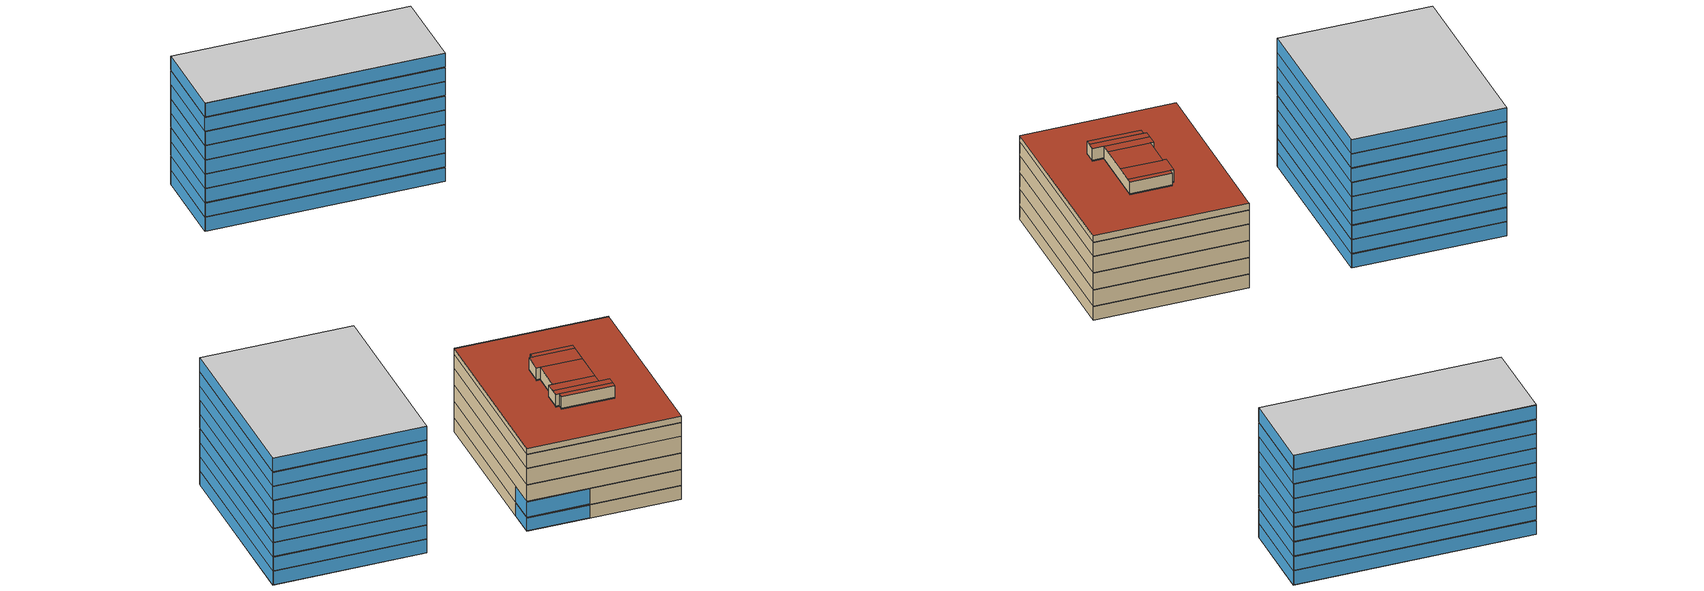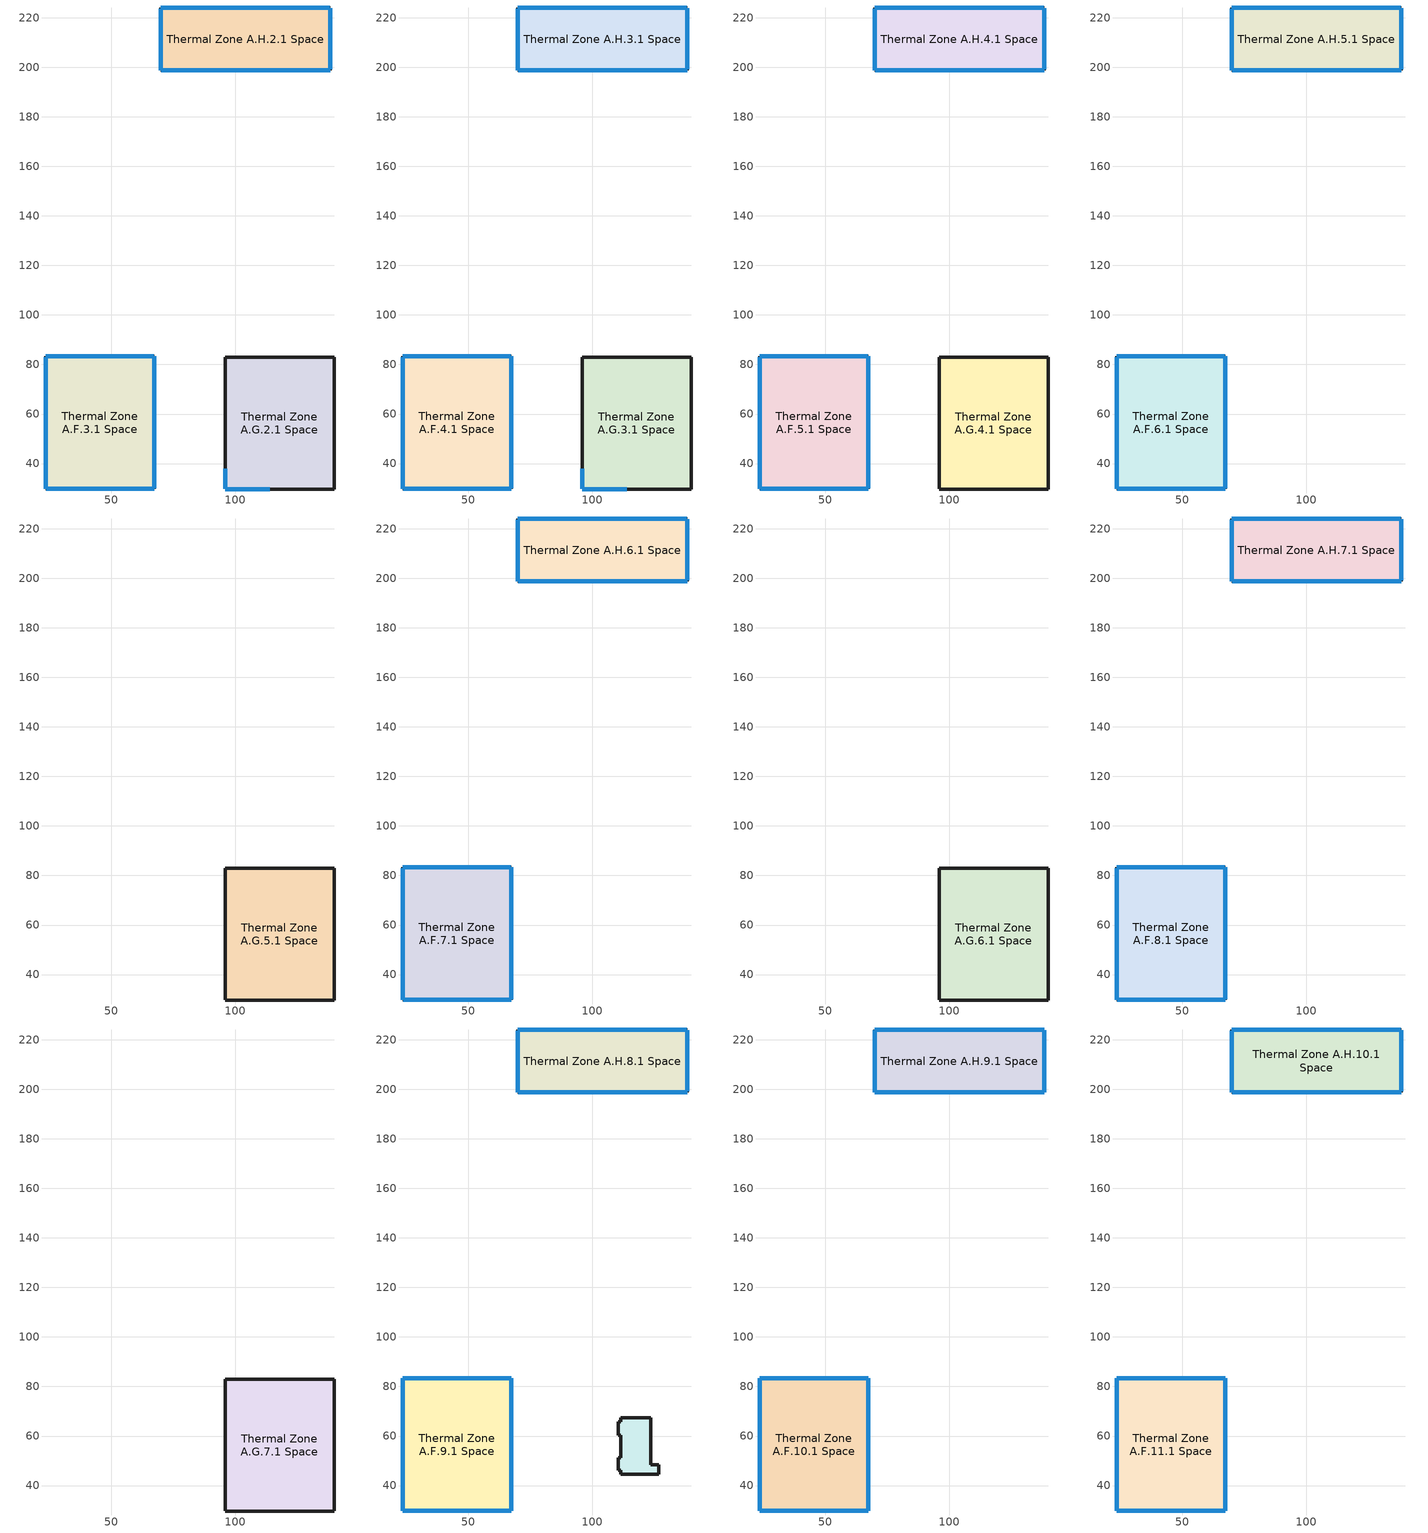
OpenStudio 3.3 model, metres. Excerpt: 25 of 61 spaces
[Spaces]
Thermal Zone A.F.3.1 Space
 floor adiabatic (Chengdu-Baseline--InterzoneSlab): 67.33,83.26 67.33,29.75 23.44,29.75 23.44,83.26 z23.45
 floor adiabatic (Chengdu-InterzoneSlab): 67.33,83.26 67.33,29.75 23.44,29.75 23.44,83.26 z23.45
 wall outside (Chengdu-Baseline-Ext-Wall): 23.44,29.75 67.33,29.75 67.33,83.26 23.44,83.26 23.44,29.75 z23.45:27.71
 window (Chengdu-Glazing-Baseline): 23.74,29.75 67.33,29.75 / 67.33,30.05 67.33,83.26 / 23.44,82.96 23.44,29.75 z23.46:27.7
 window (Chengdu-Baseline-GlazingN): 67.03,83.26 23.44,83.26 z23.46:27.7
 ceiling adiabatic (Chengdu-Baseline--InterzoneSlab (reversed)): 67.33,29.75 67.33,83.26 23.44,83.26 23.44,29.75 z27.71
 ceiling adiabatic (Chengdu-InterzoneSlab (reversed)): 67.33,29.75 67.33,83.26 23.44,83.26 23.44,29.75 z27.71
Thermal Zone A.H.2.1 Space
 floor outside (Floor NonRes SteelFr CZ3 ASHRAE90.1-2016): 138.32,223.88 138.32,198.77 69.81,198.77 69.81,223.88 z24.2
 floor adiabatic (Chengdu-Baseline--InterzoneSlab): 138.32,223.88 138.32,198.77 111.1,198.77 111.1,200.83 97.03,200.83 97.03,198.77 69.81,198.77 69.81,223.88 z24.2; 111.1,200.83 111.1,198.77 97.03,198.77 97.03,200.83 z24.2
 floor adiabatic (Chengdu-InterzoneSlab): 138.32,223.88 138.32,198.77 111.1,198.77 111.1,200.83 97.03,200.83 97.03,198.77 69.81,198.77 69.81,223.88 z24.2; 111.1,200.83 111.1,198.77 97.03,198.77 97.03,200.83 z24.2
 wall outside (Chengdu-Baseline-Ext-Wall): 69.81,198.77 138.32,198.77 138.32,223.88 69.81,223.88 69.81,198.77 z24.2:28.51
 window (Chengdu-Glazing-Baseline): 70.11,198.77 138.32,198.77 / 138.32,199.07 138.32,223.88 / 69.81,223.58 69.81,198.77 z24.21:28.5
 window (Chengdu-Baseline-GlazingN): 138.02,223.88 69.81,223.88 z24.21:28.5
 ceiling adiabatic (Chengdu-Baseline--InterzoneSlab (reversed)): 138.32,198.77 138.32,223.88 69.81,223.88 69.81,198.77 z28.51
 ceiling adiabatic (Chengdu-InterzoneSlab (reversed)): 138.32,198.77 138.32,223.88 69.81,223.88 69.81,198.77 z28.51
Thermal Zone A.G.2.1 Space
 floor outside (Chengdu-Baseline--InterzoneSlab): 139.95,82.85 139.95,29.75 95.85,29.75 95.85,82.85 z23.65
 wall outside (Chengdu-Baseline-Ext-Wall): 95.85,29.75 139.95,29.75 139.95,82.85 95.85,82.85 95.85,29.75 z23.65:27.87
 window (GLAZ_DoublePane): 95.9,29.75 113.9,29.75 / 95.85,37.85 95.85,29.85 z23.85:27.75
Thermal Zone A.F.4.1 Space
 floor adiabatic (Chengdu-Baseline--InterzoneSlab): 67.33,83.26 67.33,29.75 23.44,29.75 23.44,83.26 z27.9
 floor adiabatic (Chengdu-InterzoneSlab): 67.33,83.26 67.33,29.75 23.44,29.75 23.44,83.26 z27.9
 wall outside (Chengdu-Baseline-Ext-Wall): 23.44,29.75 67.33,29.75 67.33,83.26 23.44,83.26 23.44,29.75 z27.9:32.16
 window (Chengdu-Glazing-Baseline): 23.74,29.75 67.33,29.75 / 67.33,30.05 67.33,83.26 / 23.44,82.96 23.44,29.75 z27.91:32.15
 window (Chengdu-Baseline-GlazingN): 67.03,83.26 23.44,83.26 z27.91:32.15
 ceiling adiabatic (Chengdu-Baseline--InterzoneSlab (reversed)): 67.33,29.75 67.33,83.26 23.44,83.26 23.44,29.75 z32.16
Thermal Zone A.G.3.1 Space
 floor outside (Chengdu-Baseline--InterzoneSlab): 139.95,82.85 139.95,29.75 95.85,29.75 95.85,82.85 z28
 wall outside (Chengdu-Baseline-Ext-Wall): 95.85,29.75 139.95,29.75 139.95,82.85 95.85,82.85 95.85,29.75 z28:33.02
 window (GLAZ_DoublePane): 95.9,29.75 113.9,29.75 / 95.85,37.85 95.85,29.85 z28.2:32.9
Thermal Zone A.H.3.1 Space
 floor outside (Floor NonRes SteelFr CZ3 ASHRAE90.1-2016): 138.32,223.88 138.32,198.77 69.81,198.77 69.81,223.88 z28.7
 floor adiabatic (Chengdu-Baseline--InterzoneSlab): 138.32,223.88 138.32,198.77 69.81,198.77 69.81,223.88 z28.7
 floor adiabatic (Chengdu-InterzoneSlab): 138.32,223.88 138.32,198.77 69.81,198.77 69.81,223.88 z28.7
 wall outside (Chengdu-Baseline-Ext-Wall): 69.81,198.77 138.32,198.77 138.32,223.88 69.81,223.88 69.81,198.77 z28.7:33.01
 window (Chengdu-Glazing-Baseline): 70.11,198.77 138.32,198.77 / 138.32,199.07 138.32,223.88 / 69.81,223.58 69.81,198.77 z28.71:33
 window (Chengdu-Baseline-GlazingN): 138.02,223.88 69.81,223.88 z28.71:33
 ceiling adiabatic (Chengdu-Baseline--InterzoneSlab (reversed)): 138.32,198.77 138.32,223.88 69.81,223.88 69.81,198.77 z33.01
Thermal Zone A.F.5.1 Space
 floor adiabatic (Chengdu-Baseline--InterzoneSlab): 67.33,83.26 67.33,29.75 23.44,29.75 23.44,83.26 z32.35
 wall outside (Chengdu-Baseline-Ext-Wall): 23.44,29.75 67.33,29.75 67.33,83.26 23.44,83.26 23.44,29.75 z32.35:36.61
 window (Chengdu-Glazing-Baseline): 23.74,29.75 67.33,29.75 / 67.33,30.05 67.33,83.26 / 23.44,82.96 23.44,29.75 z32.36:36.6
 window (Chengdu-Baseline-GlazingN): 67.03,83.26 23.44,83.26 z32.36:36.6
 ceiling adiabatic (Chengdu-Baseline--InterzoneSlab (reversed)): 67.33,29.75 67.33,83.26 23.44,83.26 23.44,29.75 z36.61
Thermal Zone A.H.4.1 Space
 floor outside (Floor NonRes SteelFr CZ3 ASHRAE90.1-2016): 138.32,223.88 138.32,198.77 69.81,198.77 69.81,223.88 z33.2
 floor adiabatic (Chengdu-Baseline--InterzoneSlab): 138.32,223.88 138.32,198.77 69.81,198.77 69.81,223.88 z33.2
 wall outside (Chengdu-Baseline-Ext-Wall): 69.81,198.77 138.32,198.77 138.32,223.88 69.81,223.88 69.81,198.77 z33.2:37.51
 window (Chengdu-Glazing-Baseline): 70.11,198.77 138.32,198.77 / 138.32,199.07 138.32,223.88 / 69.81,223.58 69.81,198.77 z33.21:37.5
 window (Chengdu-Baseline-GlazingN): 138.02,223.88 69.81,223.88 z33.21:37.5
 ceiling adiabatic (Chengdu-Baseline--InterzoneSlab (reversed)): 138.32,198.77 138.32,223.88 69.81,223.88 69.81,198.77 z37.51
Thermal Zone A.G.4.1 Space
 floor outside (Chengdu-Baseline--InterzoneSlab): 139.95,82.85 139.95,29.75 95.85,29.75 95.85,82.85 z33.15
 wall outside (Chengdu-Baseline-Ext-Wall): 95.85,29.75 139.95,29.75 139.95,82.85 95.85,82.85 95.85,29.75 z33.15:38.22
Thermal Zone A.F.6.1 Space
 floor adiabatic (Chengdu-Baseline--InterzoneSlab): 67.33,83.26 67.33,29.75 23.44,29.75 23.44,83.26 z36.8
 wall outside (Chengdu-Baseline-Ext-Wall): 23.44,29.75 67.33,29.75 67.33,83.26 23.44,83.26 23.44,29.75 z36.8:41.06
 window (Chengdu-Glazing-Baseline): 23.74,29.75 67.33,29.75 / 67.33,30.05 67.33,83.26 / 23.44,82.96 23.44,29.75 z36.81:41.05
 window (Chengdu-Baseline-GlazingN): 67.03,83.26 23.44,83.26 z36.81:41.05
 ceiling adiabatic (Chengdu-Baseline--InterzoneSlab (reversed)): 67.33,29.75 67.33,83.26 23.44,83.26 23.44,29.75 z41.06
Thermal Zone A.H.5.1 Space
 floor outside (Floor NonRes SteelFr CZ3 ASHRAE90.1-2016): 138.32,223.88 138.32,198.77 69.81,198.77 69.81,223.88 z37.7
 floor adiabatic (Chengdu-Baseline--InterzoneSlab): 138.32,223.88 138.32,198.77 69.81,198.77 69.81,223.88 z37.7
 wall outside (Chengdu-Baseline-Ext-Wall): 69.81,198.77 138.32,198.77 138.32,223.88 69.81,223.88 69.81,198.77 z37.7:42.01
 window (Chengdu-Glazing-Baseline): 70.11,198.77 138.32,198.77 / 138.32,199.07 138.32,223.88 / 69.81,223.58 69.81,198.77 z37.71:42
 window (Chengdu-Baseline-GlazingN): 138.02,223.88 69.81,223.88 z37.71:42
 ceiling adiabatic (Chengdu-Baseline--InterzoneSlab (reversed)): 138.32,198.77 138.32,223.88 69.81,223.88 69.81,198.77 z42.01
Thermal Zone A.G.5.1 Space
 floor outside (Chengdu-Baseline--InterzoneSlab): 139.95,82.85 139.95,29.75 95.85,29.75 95.85,82.85 z38.35
 wall outside (Chengdu-Baseline-Ext-Wall): 95.85,29.75 139.95,29.75 139.95,82.85 95.85,82.85 95.85,29.75 z38.35:43.42
Thermal Zone A.F.7.1 Space
 floor adiabatic (Chengdu-Baseline--InterzoneSlab): 67.33,83.26 67.33,29.75 23.44,29.75 23.44,83.26 z41.25
 wall outside (Chengdu-Baseline-Ext-Wall): 23.44,29.75 67.33,29.75 67.33,83.26 23.44,83.26 23.44,29.75 z41.25:45.51
 window (Chengdu-Glazing-Baseline): 23.74,29.75 67.33,29.75 / 67.33,30.05 67.33,83.26 / 23.44,82.96 23.44,29.75 z41.26:45.5
 window (Chengdu-Baseline-GlazingN): 67.03,83.26 23.44,83.26 z41.26:45.5
 ceiling adiabatic (Chengdu-Baseline--InterzoneSlab (reversed)): 67.33,29.75 67.33,83.26 23.44,83.26 23.44,29.75 z45.51
Thermal Zone A.H.6.1 Space
 floor outside (Floor NonRes SteelFr CZ3 ASHRAE90.1-2016): 138.32,223.88 138.32,198.77 69.81,198.77 69.81,223.88 z42.2
 floor adiabatic (Chengdu-Baseline--InterzoneSlab): 138.32,223.88 138.32,198.77 69.81,198.77 69.81,223.88 z42.2
 wall outside (Chengdu-Baseline-Ext-Wall): 69.81,223.88 69.81,198.77 138.32,198.77 138.32,223.88 69.81,223.88 z42.2:46.51
 window (Chengdu-Glazing-Baseline): 69.81,223.58 69.81,198.77 / 70.11,198.77 138.32,198.77 / 138.32,199.07 138.32,223.88 z42.21:46.5
 window (Chengdu-Baseline-GlazingN): 138.02,223.88 69.81,223.88 z42.21:46.5
 ceiling adiabatic (Chengdu-Baseline--InterzoneSlab (reversed)): 138.32,198.77 138.32,223.88 69.81,223.88 69.81,198.77 z46.51
Thermal Zone A.G.6.1 Space
 floor outside (Chengdu-Baseline--InterzoneSlab): 139.95,82.85 139.95,29.75 95.85,29.75 95.85,82.85 z43.55
 wall outside (Chengdu-Baseline-Ext-Wall): 95.85,29.75 139.95,29.75 139.95,82.85 95.85,82.85 95.85,29.75 z43.55:47.82
Thermal Zone A.F.8.1 Space
 floor adiabatic (Chengdu-Baseline--InterzoneSlab): 67.33,83.26 67.33,29.75 23.44,29.75 23.44,83.26 z45.7
 wall outside (Chengdu-Baseline-Ext-Wall): 23.44,29.75 67.33,29.75 67.33,83.26 23.44,83.26 23.44,29.75 z45.7:49.96
 window (Chengdu-Glazing-Baseline): 23.74,29.75 67.33,29.75 / 67.33,30.05 67.33,83.26 / 23.44,82.96 23.44,29.75 z45.71:49.95
 window (Chengdu-Baseline-GlazingN): 67.03,83.26 23.44,83.26 z45.71:49.95
 ceiling adiabatic (Chengdu-Baseline--InterzoneSlab (reversed)): 67.33,29.75 67.33,83.26 23.44,83.26 23.44,29.75 z49.96
Thermal Zone A.H.7.1 Space
 floor outside (Floor NonRes SteelFr CZ3 ASHRAE90.1-2016): 138.32,223.88 138.32,198.77 69.81,198.77 69.81,223.88 z46.7
 floor adiabatic (Chengdu-Baseline--InterzoneSlab): 138.32,223.88 138.32,198.77 69.81,198.77 69.81,223.88 z46.7
 wall outside (Chengdu-Baseline-Ext-Wall): 69.81,198.77 138.32,198.77 138.32,223.88 69.81,223.88 69.81,198.77 z46.7:51.01
 window (Chengdu-Glazing-Baseline): 70.11,198.77 138.32,198.77 / 138.32,199.07 138.32,223.88 / 69.81,223.58 69.81,198.77 z46.71:51
 window (Chengdu-Baseline-GlazingN): 138.02,223.88 69.81,223.88 z46.71:51
 ceiling adiabatic (Chengdu-Baseline--InterzoneSlab (reversed)): 138.32,198.77 138.32,223.88 69.81,223.88 69.81,198.77 z51.01
Thermal Zone A.G.7.1 Space
 floor outside (Chengdu-Baseline--InterzoneSlab): 139.95,82.85 139.95,29.75 95.85,29.75 95.85,82.85 z47.95
 wall outside (Chengdu-Baseline-Ext-Wall): 95.85,82.85 95.85,29.75 139.95,29.75 139.95,82.85 z47.95:49.75; 139.95,82.85 95.85,82.85 z47.95:49.92
 roof outside (Chengdu-Baseline-RoofSlab): 95.85,82.85 139.95,82.85 / 123.58,67.3 111.53,67.3 / 111.53,67.3 111.53,65.72 / 111.53,65.72 110.53,65.72 / 110.53,65.72 110.53,60.27 / 110.53,60.27 111.53,60.27 / 111.53,60.27 111.53,51.27 / 111.53,51.27 110.53,51.27 / 110.53,51.27 110.53,46.17 / 110.53,46.17 111.53,46.17 / 111.53,46.17 111.53,44.59 / 111.53,44.59 126.78,44.59 / 126.78,44.59 126.78,48.35 / 126.78,48.35 123.58,48.35 / 123.58,48.35 123.58,67.3 z49.75:49.92; 139.95,29.75 139.95,82.85 95.85,82.85 95.85,29.75 z49.75
Thermal Zone A.F.9.1 Space
 floor outside (Floor NonRes SteelFr CZ3 ASHRAE90.1-2016): 67.33,83.26 67.33,29.75 23.44,29.75 23.44,83.26 z50.15
 floor adiabatic (Chengdu-Baseline--InterzoneSlab): 67.33,83.26 67.33,29.75 23.44,29.75 23.44,83.26 z50.15
 wall outside (Chengdu-Baseline-Ext-Wall): 23.44,29.75 67.33,29.75 67.33,83.26 23.44,83.26 23.44,29.75 z50.15:54.41
 window (Chengdu-Glazing-Baseline): 23.45,29.75 67.33,29.75 / 67.33,29.75 67.33,83.25 / 23.44,83.25 23.44,29.75 z50.16:54.41
 window (Chengdu-Baseline-GlazingN): 67.33,83.26 23.45,83.26 z50.16:54.41
Thermal Zone A.G.8.1 Space
 floor outside (Chengdu-Baseline--InterzoneSlab): 123.58,67.3 123.58,65.72 111.53,65.72 111.53,67.3 z50.05; 123.58,65.72 123.58,60.27 110.53,60.27 110.53,65.72 z50.05; 123.58,60.27 123.58,51.27 111.53,51.27 111.53,60.27 z50.05; 123.58,51.27 123.58,48.35 110.53,48.35 110.53,51.27 z50.05; 126.78,48.35 126.78,46.17 110.53,46.17 110.53,48.35 z50.05; 126.78,46.17 126.78,44.59 111.53,44.59 111.53,46.17 z50.05
 wall outside (Chengdu-Baseline-Ext-Wall): 111.53,44.59 126.78,44.59 126.78,48.35 123.58,48.35 123.58,67.3 111.53,67.3 111.53,65.72 110.53,65.72 110.53,60.27 111.53,60.27 111.53,51.27 110.53,51.27 110.53,46.17 111.53,46.17 111.53,44.59 z50.05:53.65
 roof outside (Chengdu-Baseline-RoofSlab): 126.78,44.59 126.78,46.17 111.53,46.17 111.53,44.59 z53.65; 126.78,46.17 126.78,48.35 110.53,48.35 110.53,46.17 z53.65; 123.58,48.35 123.58,51.27 110.53,51.27 110.53,48.35 z53.65; 123.58,51.27 123.58,60.27 111.53,60.27 111.53,51.27 z53.65; 123.58,60.27 123.58,65.72 110.53,65.72 110.53,60.27 z53.65; 123.58,65.72 123.58,67.3 111.53,67.3 111.53,65.72 z53.65
Thermal Zone A.H.8.1 Space
 floor outside (Floor NonRes SteelFr CZ3 ASHRAE90.1-2016): 138.32,223.88 138.32,198.77 69.81,198.77 69.81,223.88 z51.2
 floor adiabatic (Chengdu-Baseline--InterzoneSlab): 138.32,223.88 138.32,198.77 69.81,198.77 69.81,223.88 z51.2
 wall outside (Chengdu-Baseline-Ext-Wall): 69.81,198.77 138.32,198.77 138.32,223.88 69.81,223.88 69.81,198.77 z51.2:55.51
 window (Chengdu-Glazing-Baseline): 70.11,198.77 138.32,198.77 / 138.32,199.07 138.32,223.88 / 69.81,223.58 69.81,198.77 z51.21:55.5
 window (Chengdu-Baseline-GlazingN): 138.02,223.88 69.81,223.88 z51.21:55.5
 ceiling adiabatic (Chengdu-Baseline--InterzoneSlab (reversed)): 138.32,198.77 138.32,223.88 69.81,223.88 69.81,198.77 z55.51
Thermal Zone A.F.10.1 Space
 floor outside (Floor NonRes SteelFr CZ3 ASHRAE90.1-2016): 67.33,83.26 67.33,29.75 23.44,29.75 23.44,83.26 z54.6
 floor to Thermal Zone A.F.9.1 Space (Chengdu-Baseline--InterzoneSlab): 67.33,83.26 67.33,29.75 23.44,29.75 23.44,83.26 z54.6
 wall outside (Chengdu-Baseline-Ext-Wall): 23.44,29.75 67.33,29.75 67.33,83.26 23.44,83.26 23.44,29.75 z54.6:58.86
 window (Chengdu-Glazing-Baseline): 23.45,29.75 67.33,29.75 / 67.33,29.75 67.33,83.25 / 23.44,83.25 23.44,29.75 z54.6:58.86
 window (Chengdu-Baseline-GlazingN): 67.33,83.26 23.45,83.26 z54.6:58.86
Thermal Zone A.H.9.1 Space
 floor adiabatic (Chengdu-Baseline--InterzoneSlab): 138.32,223.88 138.32,198.77 69.81,198.77 69.81,223.88 z55.7
 wall outside (Chengdu-Baseline-Ext-Wall): 69.81,198.77 138.32,198.77 138.32,223.88 69.81,223.88 69.81,198.77 z55.7:59.9
 window (Chengdu-Glazing-Baseline): 69.81,223.87 69.81,198.77 / 69.81,198.77 138.32,198.77 / 138.32,198.77 138.32,223.87 z55.7:59.9
 window (Chengdu-Baseline-GlazingN): 138.32,223.88 69.81,223.88 z55.7:59.9
 ceiling adiabatic (Chengdu-Baseline--InterzoneSlab (reversed)): 133.84,207.84 133.84,214.94 74.44,214.94 74.44,207.84 z60.01
 ceiling adiabatic (Chengdu-InterzoneSlab (reversed)): 133.84,207.84 133.84,214.94 74.44,214.94 74.44,207.84 z60.01
Thermal Zone A.F.11.1 Space
 floor outside (Floor NonRes SteelFr CZ3 ASHRAE90.1-2016): 67.33,83.26 67.33,29.75 23.44,29.75 23.44,83.26 z59.05
 floor to Thermal Zone A.F.10.1 Space (Chengdu-Baseline--InterzoneSlab): 67.33,83.26 67.33,29.75 23.44,29.75 23.44,83.26 z59.05
 wall outside (Chengdu-Baseline-Ext-Wall): 23.44,29.75 67.33,29.75 67.33,83.26 23.44,83.26 23.44,29.75 z59.05:63.31
 window (Chengdu-Glazing-Baseline): 23.45,29.75 67.33,29.75 / 67.33,29.75 67.33,83.25 / 23.44,83.25 23.44,29.75 z59.05:63.31
 window (Chengdu-Baseline-GlazingN): 67.33,83.26 23.45,83.26 z59.05:63.31
 ceiling to Thermal Zone A.F.12.1 Space (Chengdu-Baseline--InterzoneSlab (reversed)): 67.33,29.75 67.33,83.26 23.44,83.26 23.44,29.75 z63.31
Thermal Zone A.H.10.1 Space
 floor adiabatic (Chengdu-Baseline--InterzoneSlab): 133.84,214.94 133.84,207.84 74.44,207.84 74.44,214.94 z60.2; 138.32,223.88 138.32,198.77 69.81,198.77 69.81,223.88 z60.2
 floor adiabatic (Chengdu-InterzoneSlab): 133.84,214.94 133.84,207.84 74.44,207.84 74.44,214.94 z60.2; 138.32,223.88 138.32,198.77 69.81,198.77 69.81,223.88 z60.2
 wall outside (Chengdu-Baseline-Ext-Wall): 69.81,198.77 138.32,198.77 138.32,223.88 69.81,223.88 69.81,198.77 z60.2:64.51
 window (Chengdu-Glazing-Baseline): 70.11,198.77 138.32,198.77 / 138.32,199.07 138.32,223.88 / 69.81,223.58 69.81,198.77 z60.21:64.5
 window (Chengdu-Baseline-GlazingN): 138.02,223.88 69.81,223.88 z60.21:64.5
 ceiling adiabatic (Chengdu-Baseline--InterzoneSlab (reversed)): 138.32,198.77 138.32,223.88 69.81,223.88 69.81,198.77 z64.51
 ceiling adiabatic (Chengdu-InterzoneSlab (reversed)): 138.32,198.77 138.32,223.88 69.81,223.88 69.81,198.77 z64.51
[Site]
CHN_Sichuan_Chengdu: Latitude {deg}=30.67; Longitude {deg}=104.02; Time Zone {hr}=8; Elevation {m}=506.1; Terrain=Suburbs
[SizingPeriod:DesignDay] Barometric Pressure {Pa}=95391; Rain Indicator=No; Snow Indicator=No; Day of Month=21; Daylight Saving Time Indicator=No; Humidity Condition Type=Wetbulb; Dry-Bulb Temperature Range Modifier Type=DefaultMultipliers
Name | Maximum Dry-Bulb Temperature {C} | Daily Dry-Bulb Temperature Range {deltaC} | Wind Speed {m/s} | Wind Direction {deg} | Sky Clearness | Month | Day Type | Wetbulb or DewPoint at Maximum Dry-Bulb {C} | Solar Model Indicator | ASHRAE Clear Sky Optical Depth for Beam Irradiance | ASHRAE Clear Sky Optical Depth for Diffuse Irradiance
Chengdu Ann Htg 99% Condns DB | 1.6 | 0 | 0.5 | 340 | 0 | 1 | WinterDesignDay | 1.6 | ASHRAEClearSky
Chengdu Ann Clg 1% Condns DB=>MWB | 31.9 | 6.9 | 1.9 | 200 |  | 7 | SummerDesignDay | 24.8 | ASHRAETau | 0.752 | 1.431
Chengdu Ann Clg 1% Condns WB=>MDB | 29.9 | 6.9 | 1.9 | 200 |  | 7 | SummerDesignDay | 26.2 | ASHRAETau | 0.752 | 1.431
[Building]
Building (A): North Axis {deg}=0
[ClimateZones]
Climate Zone Institution Name 1=ASHRAE; Climate Zone Document Name 1=ANSI/ASHRAE Standard 169; Climate Zone Document Year 1=2006; Climate Zone Institution Name 2=CEC; Climate Zone Document Name 2=California Climate Zone Descriptions; Climate Zone Document Year 2=1995
[Construction]
Chengdu-Baseline-RoofSlab: Built-up Roofing [.375 in][.953 cm], Continuous Insulation R-23  [6.693 in][17 cm], Concrete Density 145 lb/ft3 [4.921 in][12.5 cm]
Chengdu-Glazing-Baseline: Simple Glazing Baseline SEW [.394 in][1 cm]
Chengdu-Baseline-Ext-Wall: EXT-FINISH_Stucco  [.787 in][2 cm], CONCRT_Concrete_HWDried  [7.795 in][19.8 cm], COMNET-Interior Finishes-Gypsum Plaster Sand Aggregate  [.591 in][1.5 cm], BaselineInsulation-Preformed Mineral Board [2.441 in][6.2 cm]
Chengdu-Baseline--InterzoneSlab: BaselineInsulation-Preformed Mineral Board [2.795 in][7.1 cm], CONCRT_Concrete_LW [3.937 in][10 cm], COMNET-Exterior Finishes-Stucco [.748 in][1.9 cm]
Chengdu-Baseline--InterzoneSlab (reversed): COMNET-Exterior Finishes-Stucco [.748 in][1.9 cm], CONCRT_Concrete_LW [3.937 in][10 cm], BaselineInsulation-Preformed Mineral Board [2.795 in][7.1 cm]
Chengdu-Baseline-GlazingN: Simple Glazing Baseline N [.394 in][1 cm]
Chengdu-InterzoneSlab: Continuous insulation R-10 [2.693 in][6.84 cm], CONCRT_Concrete_LW [4 in][10.16 cm], COMNET-Exterior Finishes-Stucco  [.787 in][2 cm]
Chengdu-InterzoneSlab (reversed): COMNET-Exterior Finishes-Stucco  [.787 in][2 cm], CONCRT_Concrete_LW [4 in][10.16 cm], Continuous insulation R-10 [2.693 in][6.84 cm]
Floor NonRes SteelFr CZ3 ASHRAE90.1-2016: Concrete Density 145 lb/ft3 [8 in][20.32 cm], Continuous insulation R-30 [1.803 in][4.58 cm], F17 Carpet [.5 in][1.27 cm]
GLAZ_DoublePane: GLASS_Glass [.197 in][.5 cm], GLAZ-GAS_Argon [.197 in][.5 cm], GLASS_Glass [.197 in][.5 cm]
[Material]
Name | Roughness | Thickness {m} | Conductivity {W/m-K} | Density {kg/m3} | Specific Heat {J/kg-K} | Thermal Absorptance | Solar Absorptance | Visible Absorptance
Built-up Roofing [.375 in][.953 cm] | VeryRough | 0.009525 | 0.155736 | 1121.29 | 1380.72 | 0.9 | 0.7 | 0.7
Continuous Insulation R-23  [6.693 in][17 cm] | MediumSmooth | 0.17 | 0.0922 | 256.295 | 1046 | 0.9 | 0.7 | 0.7
Concrete Density 145 lb/ft3 [4.921 in][12.5 cm] | MediumRough | 0.125 | 2.30765 | 3.6057 | 836.8 | 0.9 | 0.7 | 0.7
EXT-FINISH_Stucco  [.787 in][2 cm] | MediumRough | 0.02 | 0.727 | 1858.14 | 836.8 | 0.9 | 0.7 | 0.7
CONCRT_Concrete_HWDried  [7.795 in][19.8 cm] | Rough | 0.198 | 1.315 | 2240.02 | 837 | 0.9 | 0.7 | 0.7
COMNET-Interior Finishes-Gypsum Plaster Sand Aggregate  [.591 in][1.5 cm] | MediumRough | 0.015 | 0.727 | 1858.14 | 836.8 | 0.9 | 0.7 | 0.7
BaselineInsulation-Preformed Mineral Board [2.441 in][6.2 cm] | MediumRough | 0.062 | 0.059 | 240.28 | 711 | 0.9 | 0.7 | 0.7
BaselineInsulation-Preformed Mineral Board [2.795 in][7.1 cm] | MediumRough | 0.071 | 0.059 | 240.28 | 711 | 0.9 | 0.7 | 0.7
CONCRT_Concrete_LW [3.937 in][10 cm] | Rough | 0.1 | 0.529316 | 1280.03 | 836.8 | 0.8 | 0.65 | 0.65
COMNET-Exterior Finishes-Stucco [.748 in][1.9 cm] | MediumRough | 0.019 | 0.727 | 1858.14 | 837 | 0.9 | 0.7 | 0.7
Concrete Density 145 lb/ft3 [8 in][20.32 cm] | MediumRough | 0.2032 | 2.30765 | 3.6057 | 836.8 | 0.9 | 0.7 | 0.7
F17 Carpet [.5 in][1.27 cm] | MediumRough | 0.0127 | 0.06 | 288 | 1380 | 0.9 | 0.7 | 0.7
Continuous insulation R-10 [2.693 in][6.84 cm] | MediumSmooth | 0.0684 | 0.0045 | 256.3 | 1046 | 0.9 | 0.7 | 0.7
CONCRT_Concrete_LW [4 in][10.16 cm] | Rough | 0.1016 | 0.529316 | 1280.03 | 836.8 | 0.8 | 0.65 | 0.65
COMNET-Exterior Finishes-Stucco  [.787 in][2 cm] | MediumRough | 0.02 | 0.727 | 1858.14 | 837 | 0.9 | 0.7 | 0.7
[WindowMaterial:SimpleGlazingSystem] U-Factor {W/m2-K}=2; Visible Transmittance=0.28
Name | Solar Heat Gain Coefficient
Simple Glazing Baseline SEW [.394 in][1 cm] | 0.26
Simple Glazing Baseline N [.394 in][1 cm] | 0.35
[Material:NoMass]
Continuous insulation R-30 [1.803 in][4.58 cm]: Roughness=MediumRough; Thermal Resistance {m2-K/W}=9.52658; Thermal Absorptance=0.9; Solar Absorptance=0.7; Visible Absorptance=0.7
[WindowMaterial:Glazing]
GLASS_Glass [.197 in][.5 cm]: Optical Data Type=SpectralAverage; Thickness {m}=0.005; Solar Transmittance at Normal Incidence=0.9; Front Side Solar Reflectance at Normal Incidence=0.031; Back Side Solar Reflectance at Normal Incidence=0.031; Visible Transmittance at Normal Incidence=0.9; Front Side Visible Reflectance at Normal Incidence=0.05; Back Side Visible Reflectance at Normal Incidence=0.05; Infrared Transmittance at Normal Incidence=0; Front Side Infrared Hemispherical Emissivity=0.84; Back Side Infrared Hemispherical Emissivity=0.84; Conductivity {W/m-K}=1.05; Dirt Correction Factor for Solar and Visible Transmittance=1; Solar Diffusing=No
[WindowMaterial:Gas]
GLAZ-GAS_Argon [.197 in][.5 cm]: Gas Type=Argon; Thickness {m}=0.005; Conductivity Coefficient A {W/m-K}=0.016349; Conductivity Coefficient B {W/m-K2}=0; Conductivity Coefficient C {W/m-K3}=0; Viscosity Coefficient A {g/m-s}=2.1e-05; Viscosity Coefficient B {g/m-s-K}=0; Viscosity Coefficient C {g/m-s-K2}=0; Specific Heat Coefficient A {J/kg-K}=521.9; Specific Heat Coefficient B {J/kg-K2}=0; Specific Heat Coefficient C {J/kg-K3}=0
[ThermalZone] Multiplier=1; Use Ideal Air Loads=No
Name | Ceiling Height {m} | Volume {m3} | Thermostat
Thermal Zone A.F.6.1 | 4.26 | 10004.5 | Bldg-Office Dual setpoint 9
Thermal Zone A.F.3.1 | 4.26 | 10004.5 | Bldg-Office Dual setpoint 10
Thermal Zone A.F.4.1 | 4.26 | 10004.5 | Bldg-Office Dual setpoint 11
Thermal Zone A.F.5.1 | 4.26 | 10004.5 | Bldg-Office Dual setpoint 12
Thermal Zone A.F.7.1 | 4.26 | 10004.5 | Bldg-Office Dual setpoint 13
Thermal Zone A.F.8.1 | 4.26 | 10004.5 | Bldg-Office Dual setpoint 14
Thermal Zone A.F.9.1 | 4.26 | 10004.5 | Bldg-Office Dual setpoint 15
Thermal Zone A.F.10.1 | 4.26 | 10004.5 | Bldg-Office Dual setpoint 16
Thermal Zone A.F.11.1 | 4.26 | 10004.5 | Bldg-Office Dual setpoint 18
Thermal Zone A.G.2.1 | 4.2169 | 9874.65 | Bldg-Office Dual setpoint 20
Thermal Zone A.G.3.1 | 5.0169 | 11748 | Bldg-Office Dual setpoint 21
Thermal Zone A.G.4.1 | 5.0669 | 11865.1 | Bldg-Office Dual setpoint 22
Thermal Zone A.G.5.1 | 5.0669 | 11865.1 | Bldg-Office Dual setpoint 23
Thermal Zone A.G.6.1 | 4.2669 | 9991.74 | Bldg-Office Dual setpoint 24
Thermal Zone A.G.7.1 | 1.73422 | 4060.99 | Bldg-Office Dual setpoint 25
Thermal Zone A.H.6.1 | 4.31 | 7414.84 | Bldg-Office Dual setpoint 32
Thermal Zone A.H.4.1 | 4.31 | 7414.84 | Bldg-Office Dual setpoint 38
Thermal Zone A.H.2.1 | 4.31 | 7414.84 | Bldg-Office Dual setpoint 47
Thermal Zone A.G.8.1 | 3.595475 | 1065.06 | Bldg-Office Dual setpoint 50
Thermal Zone A.H.3.1 | 4.31 | 7414.84 | Bldg-Office Dual setpoint 51
Thermal Zone A.H.5.1 | 4.31 | 7414.84 | Bldg-Office Dual setpoint 52
Thermal Zone A.H.7.1 | 4.31 | 7414.84 | Bldg-Office Dual setpoint 53
Thermal Zone A.H.8.1 | 4.31 | 7414.84 | Bldg-Office Dual setpoint 54
Thermal Zone A.H.10.1 | 4.31 | 7414.84 | Bldg-Office Dual setpoint 55
Thermal Zone A.H.9.1 | 4.22355 | 7266.11 | Bldg-Office Dual setpoint 57
[Sizing:Zone] Zone Cooling Design Supply Air Temperature Input Method=SupplyAirTemperature; Zone Cooling Design Supply Air Temperature Difference {deltaC}=11.11; Zone Heating Design Supply Air Temperature Input Method=SupplyAirTemperature; Zone Heating Design Supply Air Temperature Difference {deltaC}=11.11; Zone Cooling Design Supply Air Humidity Ratio {kg-H2O/kg-air}=0.0085; Cooling Design Air Flow Method=DesignDay; Cooling Design Air Flow Rate {m3/s}=0; Cooling Minimum Air Flow {m3/s}=0; Cooling Minimum Air Flow Fraction=0.2; Heating Design Air Flow Method=DesignDay; Heating Design Air Flow Rate {m3/s}=0; Heating Maximum Air Flow Fraction=0.3; Account for Dedicated Outdoor Air System=No; Dedicated Outdoor Air System Control Strategy=NeutralSupplyAir; Dedicated Outdoor Air Low Setpoint Temperature for Design {C}=autosize; Dedicated Outdoor Air High Setpoint Temperature for Design {C}=autosize
Name | Zone Cooling Design Supply Air Temperature {C} | Zone Heating Design Supply Air Temperature {C} | Zone Heating Design Supply Air Humidity Ratio {kg-H2O/kg-air} | Cooling Minimum Air Flow per Zone Floor Area {m3/s-m2} | Heating Maximum Air Flow per Zone Floor Area {m3/s-m2} | Heating Maximum Air Flow {m3/s} | Zone Heating Sizing Factor | Zone Cooling Sizing Factor
Thermal Zone A.F.1.1; Thermal Zone A.H.14.1; Thermal Zone A.D.1.1; Thermal Zone A.E.3.1; Thermal Zone A.D.3.1; Thermal Zone A.E.2.1; Thermal Zone A.F.13.1; Thermal Zone A.D.2.1; Thermal Zone A.H.13.1; Thermal Zone A.F.6.1; Thermal Zone A.F.3.1; Thermal Zone A.F.4.1; Thermal Zone A.F.5.1; Thermal Zone A.F.7.1; Thermal Zone A.F.8.1; Thermal Zone A.F.9.1; Thermal Zone A.F.10.1; Thermal Zone A.F.20.1; Thermal Zone A.F.11.1; Thermal Zone A.F.14.1; Thermal Zone A.F.15.1; Thermal Zone A.F.17.1; Thermal Zone A.F.16.1; Thermal Zone A.F.18.1; Thermal Zone A.F.19.1; Thermal Zone A.H.6.1; Thermal Zone A.B.2.1; Thermal Zone A.H.17.1; Thermal Zone A.F.12.1; Thermal Zone A.H.15.1; Thermal Zone A.F.2.1; Thermal Zone A.H.4.1; Thermal Zone A.H.1.1; Thermal Zone A.B.1.1; Thermal Zone A.B.3.1; Thermal Zone A.C.1.1; Thermal Zone A.C.2.1; Thermal Zone A.C.3.1; Thermal Zone A.E.1.1; Thermal Zone A.H.11.1; Thermal Zone A.H.2.1; Thermal Zone A.H.12.1; Thermal Zone A.H.16.1; Thermal Zone A.G.8.1; Thermal Zone A.H.3.1; Thermal Zone A.H.5.1; Thermal Zone A.H.7.1; Thermal Zone A.H.8.1; Thermal Zone A.H.10.1; Thermal Zone A.H.18.1; Thermal Zone A.H.9.1 | 12.7778 | 50 | 0.008 | 0.15 | 0.4 | 299.983
Thermal Zone A.A.b3.1; Thermal Zone A.A.b1.1; Thermal Zone A.A.b2.1 | 14 | 40 | 0.008 | 0.000762 | 0.002032 | 0.141576
Thermal Zone A.G.1.1; Thermal Zone A.G.2.1; Thermal Zone A.G.3.1; Thermal Zone A.G.4.1; Thermal Zone A.G.5.1; Thermal Zone A.G.6.1; Thermal Zone A.G.7.1 | 14 | 50 | 0.004 | 0.000762 | 0.002032 | 0.141576 | 1 | 1
[Space] Part of Total Floor Area=Yes
Name | Space Type | Thermal Zone | Design Specification Outdoor Air Object
Thermal Zone A.F.6.1 Space | Zone Group (Office)-1 | Thermal Zone A.F.6.1 | Office Buildings-Office space ASHRAE62.1-2016 48
Thermal Zone A.F.3.1 Space | Zone Group (Office)-1 | Thermal Zone A.F.3.1 | Office Buildings-Office space ASHRAE62.1-2016 15
Thermal Zone A.F.4.1 Space | Zone Group (Office)-1 | Thermal Zone A.F.4.1 | Office Buildings-Office space ASHRAE62.1-2016 46
Thermal Zone A.F.5.1 Space | Zone Group (Office)-1 | Thermal Zone A.F.5.1 | Office Buildings-Office space ASHRAE62.1-2016 47
Thermal Zone A.F.7.1 Space | Zone Group (Office)-1 | Thermal Zone A.F.7.1 | Office Buildings-Office space ASHRAE62.1-2016 49
Thermal Zone A.F.8.1 Space | Zone Group (Office)-1 | Thermal Zone A.F.8.1 | Office Buildings-Office space ASHRAE62.1-2016 50
Thermal Zone A.F.9.1 Space | Zone Group (Office)-1 | Thermal Zone A.F.9.1 | Office Buildings-Office space ASHRAE62.1-2016 16
Thermal Zone A.F.10.1 Space | Zone Group (Office)-1 | Thermal Zone A.F.10.1 | Office Buildings-Office space ASHRAE62.1-2016 17
Thermal Zone A.F.11.1 Space | Zone Group (Office)-1 | Thermal Zone A.F.11.1 | Office Buildings-Office space ASHRAE62.1-2016 18
Thermal Zone A.G.2.1 Space | Zone Group (DataCenter)-3 | Thermal Zone A.G.2.1 | SZ DSOA SPACE4-1 1
Thermal Zone A.G.3.1 Space | Zone Group (DataCenter)-3 | Thermal Zone A.G.3.1 | SZ DSOA SPACE4-1 2
Thermal Zone A.G.4.1 Space | Zone Group (DataCenter)-3 | Thermal Zone A.G.4.1 | SZ DSOA SPACE4-1 3
Thermal Zone A.G.5.1 Space | Zone Group (DataCenter)-3 | Thermal Zone A.G.5.1 | SZ DSOA SPACE4-1 4
Thermal Zone A.G.6.1 Space | Zone Group (DataCenter)-3 | Thermal Zone A.G.6.1 | SZ DSOA SPACE4-1 5
Thermal Zone A.G.7.1 Space | Zone Group (DataCenter)-3 | Thermal Zone A.G.7.1 | SZ DSOA SPACE4-1 6
Thermal Zone A.H.6.1 Space | Zone Group (Office)-1 | Thermal Zone A.H.6.1 | Office Buildings-Office space ASHRAE62.1-2016 40
Thermal Zone A.H.4.1 Space | Zone Group (Office)-1 | Thermal Zone A.H.4.1 | Office Buildings-Office space ASHRAE62.1-2016 38
Thermal Zone A.H.2.1 Space | Air Loop 8|Availability Manager - Night Cycle - CycleOnAny deltaT 2|ZoneList | Thermal Zone A.H.2.1 | Office Buildings-Office space ASHRAE62.1-2016 24
Thermal Zone A.G.8.1 Space | Zone Group (Office)-1 | Thermal Zone A.G.8.1 | Office Buildings-Office space ASHRAE62.1-2016 26
Thermal Zone A.H.3.1 Space | Zone Group (Office)-1 | Thermal Zone A.H.3.1 | Office Buildings-Office space ASHRAE62.1-2016 37
Thermal Zone A.H.5.1 Space | Zone Group (Office)-1 | Thermal Zone A.H.5.1 | Office Buildings-Office space ASHRAE62.1-2016 39
Thermal Zone A.H.7.1 Space | Zone Group (Office)-1 | Thermal Zone A.H.7.1 | Office Buildings-Office space ASHRAE62.1-2016 41
Thermal Zone A.H.8.1 Space | Zone Group (Office)-1 | Thermal Zone A.H.8.1 | Office Buildings-Office space ASHRAE62.1-2016 42
Thermal Zone A.H.10.1 Space | Air Loop 8|Availability Manager - Night Cycle - CycleOnAny deltaT 2|ZoneList | Thermal Zone A.H.10.1 | Office Buildings-Office space ASHRAE62.1-2016 25
Thermal Zone A.H.9.1 Space | Air Loop 8|Availability Manager - Night Cycle - CycleOnAny deltaT 2|ZoneList | Thermal Zone A.H.9.1 | Office Buildings-Office space ASHRAE62.1-2016 30
[ThermostatSetpoint:DualSetpoint] Heating Setpoint Temperature Schedule=COMNET C-5 Office-HtgSetPt Sched; Cooling Setpoint Temperature Schedule=COMNET C-5 Office-ClgSetPt Sched; Temperature Difference Between Cutout And Setpoint {deltaC}=0
Bldg-Office Dual setpoint 9; Bldg-Office Dual setpoint 10; Bldg-Office Dual setpoint 11; Bldg-Office Dual setpoint 12; Bldg-Office Dual setpoint 13; Bldg-Office Dual setpoint 14; Bldg-Office Dual setpoint 15; Bldg-Office Dual setpoint 16; Bldg-Office Dual setpoint 18; Bldg-Office Dual setpoint 20; Bldg-Office Dual setpoint 21; Bldg-Office Dual setpoint 22; Bldg-Office Dual setpoint 23; Bldg-Office Dual setpoint 24; Bldg-Office Dual setpoint 25; Bldg-Office Dual setpoint 32; Bldg-Office Dual setpoint 38; Bldg-Office Dual setpoint 47; Bldg-Office Dual setpoint 50; Bldg-Office Dual setpoint 51; Bldg-Office Dual setpoint 52; Bldg-Office Dual setpoint 53; Bldg-Office Dual setpoint 54; Bldg-Office Dual setpoint 55; Bldg-Office Dual setpoint 57
[DesignSpecification:OutdoorAir]
Name | Outdoor Air Flow per Person {m3/s-person} | Outdoor Air Method | Outdoor Air Flow per Floor Area {m3/s-m2} | Outdoor Air Flow Rate {m3/s}
SZ DSOA SPACE4-1 1; SZ DSOA SPACE4-1 2; SZ DSOA SPACE4-1 3; SZ DSOA SPACE4-1 4; SZ DSOA SPACE4-1 5; SZ DSOA SPACE4-1 6 | 0.00944
Office Buildings-Office space ASHRAE62.1-2016 15; Office Buildings-Office space ASHRAE62.1-2016 16; Office Buildings-Office space ASHRAE62.1-2016 17; Office Buildings-Office space ASHRAE62.1-2016 18; Office Buildings-Office space ASHRAE62.1-2016 24; Office Buildings-Office space ASHRAE62.1-2016 25; Office Buildings-Office space ASHRAE62.1-2016 26; Office Buildings-Office space ASHRAE62.1-2016 30; Office Buildings-Office space ASHRAE62.1-2016 37; Office Buildings-Office space ASHRAE62.1-2016 38; Office Buildings-Office space ASHRAE62.1-2016 39; Office Buildings-Office space ASHRAE62.1-2016 40; Office Buildings-Office space ASHRAE62.1-2016 41; Office Buildings-Office space ASHRAE62.1-2016 42; Office Buildings-Office space ASHRAE62.1-2016 46; Office Buildings-Office space ASHRAE62.1-2016 47; Office Buildings-Office space ASHRAE62.1-2016 48; Office Buildings-Office space ASHRAE62.1-2016 49; Office Buildings-Office space ASHRAE62.1-2016 50 | 0.00235974 | Sum | 0.0003048 | 0
[Fan:SystemModel] Design Maximum Air Flow Rate {m3/s}=autosize; Speed Control Method=Continuous; Electric Power Minimum Flow Rate Fraction=0.3; Design Pressure Rise {Pa}=40000; Motor Efficiency=0.9; Motor In Air Stream Fraction=1; Design Electric Power Consumption {W}=autosize; Design Power Sizing Method=PowerPerFlow; Electric Power Per Unit Flow Rate {W/(m3/s)}=2088; Electric Power Per Unit Flow Rate Per Unit Pressure {W-s/m3-Pa}=1.66667; Fan Total Efficiency=0.7; Electric Power Function of Flow Fraction Curve=VAV Fan Curve; Motor Loss Radiative Fraction=0
Name | Availability Schedule
Air Loop 1|SF-1 | ALWAYS ON sched
Air Loop 3|SF-1; Air Loop 2|SF-1; Air Loop 4|SF-1; Air Loop 5|SF-1; Air Loop 6|SF-1; Air Loop 8|SF-1 | Always On Discrete
Air Loop 7|SF-1 | Merged COMNET C-5 Office-HVAC Avail Sched ALWAYS ON sched
[SpaceType]
Zone Group (Office)-1; Zone Group (DataCenter)-3; Air Loop 8|Availability Manager - Night Cycle - CycleOnAny deltaT 2|ZoneList
[People:Definition] Number of People Calculation Method=Area/Person; Space Floor Area per Person {m2/person}=10; Fraction Radiant=0.3; Carbon Dioxide Generation Rate {m3/s-W}=3.82e-08; Enable ASHRAE 55 Comfort Warnings=No; Mean Radiant Temperature Calculation Type=ZoneAveraged
Zone Group (Office)-1|Bldg-Office Occupancy Chengu(1) Definition; Zone Group (DataCenter)-3|Bldg-Office Occupancy Chengu(1) Definition
[People] Activity Level Schedule=Office ActivityLevel Schedule Name; Multiplier=1
Name | People Definition | Space or SpaceType
Zone Group (Office)-1|Bldg-Office Occupancy Chengu(1) | Zone Group (Office)-1|Bldg-Office Occupancy Chengu(1) Definition | Zone Group (Office)-1
Zone Group (DataCenter)-3|Bldg-Office Occupancy Chengu(1) | Zone Group (DataCenter)-3|Bldg-Office Occupancy Chengu(1) Definition | Zone Group (DataCenter)-3
[Lights:Definition] Design Level Calculation Method=Watts/Area; Watts per Space Floor Area {W/m2}=12; Fraction Radiant=0; Fraction Visible=0; Return Air Fraction=0; Return Air Fraction Calculated from Plenum Temperature=No; Return Air Fraction Function of Plenum Temperature Coefficient 1=0; Return Air Fraction Function of Plenum Temperature Coefficient 2 {1/K}=0
Zone Group (Office)-1|Bldg-Office Lights Chengdu(1) Definition; Zone Group (DataCenter)-3|Bldg-Office Lights Chengdu(1) Definition
[Lights] Fraction Replaceable=1
Name | Lights Definition | Space or SpaceType
Zone Group (Office)-1|Bldg-Office Lights Chengdu(1) | Zone Group (Office)-1|Bldg-Office Lights Chengdu(1) Definition | Zone Group (Office)-1
Zone Group (DataCenter)-3|Bldg-Office Lights Chengdu(1) | Zone Group (DataCenter)-3|Bldg-Office Lights Chengdu(1) Definition | Zone Group (DataCenter)-3
[ElectricEquipment:Definition] Design Level Calculation Method=Watts/Area; Fraction Latent=0; Fraction Radiant=0; Fraction Lost=0
Name | Watts per Space Floor Area {W/m2}
Zone Group (Office)-1|Bldg-Office Receptacle Chengdu Definition | 16
Zone Group (DataCenter)-3|SimInternalLoad_Equipment-1 Definition | 200
[ElectricEquipment]
Name | Electric Equipment Definition | Space or SpaceType | Schedule
Zone Group (Office)-1|Bldg-Office Receptacle Chengdu | Zone Group (Office)-1|Bldg-Office Receptacle Chengdu Definition | Zone Group (Office)-1 | Office-Receptacle-Sched_Chengdu
Zone Group (DataCenter)-3|SimInternalLoad_Equipment-1 | Zone Group (DataCenter)-3|SimInternalLoad_Equipment-1 Definition | Zone Group (DataCenter)-3
[SpaceInfiltration:DesignFlowRate] Schedule=COMNET C-5 Office-Infiltration Sched; Design Flow Rate Calculation Method=Flow/Area; Flow per Space Floor Area {m3/s-m2}=0.0004572; Constant Term Coefficient=1; Temperature Term Coefficient=0; Velocity Term Coefficient=0; Velocity Squared Term Coefficient=0
Name | Space or SpaceType
ZoneGroup(Office)-1|Bldg-OfficeInfiltrationASHRAE90.1-2016 | Zone Group (Office)-1
ZoneGroup(DataCenter)-3|Bldg-OfficeInfiltrationASHRA-a7c3e743- | Zone Group (DataCenter)-3
[Schedule:Year]
COMNET C-5 Office-HtgSetPt Sched: 12, 31, COMNET C-5 Office-HtgSetPt Week
COMNET C-5 Office-ClgSetPt Sched: 12, 31, COMNET C-5 Office-ClgSetPt Week
ALWAYS ON sched: 12, 31, ALWAYS ON sched_WeekProfile2
Office ActivityLevel Schedule Name: 12, 31, Office ActivityLevel Week
Office-Receptacle-Sched_Chengdu: 12, 31, Office-Receptacle-Sched_Chengdu_WeekProfile1
COMNET C-5 Office-Infiltration Sched: 12, 31, COMNET C-5 Office-Infiltration Week
Merged COMNET C-5 Office-HVAC Avail Sched ALWAYS ON sched: 12, 31, Merged COMNET C-5 Office-HVAC Avail Week ALWAYS ON sched_WeekProfile2
[Schedule:Week]
COMNET C-5 Office-HtgSetPt Week: COMNET C-5 Office-HtgSetPt Sun, COMNET C-5 Office-HtgSetPt WD, COMNET C-5 Office-HtgSetPt WD, COMNET C-5 Office-HtgSetPt WD, COMNET C-5 Office-HtgSetPt WD, COMNET C-5 Office-HtgSetPt WD, COMNET C-5 Office-HtgSetPt Sat, COMNET C-5 Office-HtgSetPt Sun, COMNET C-5 Office-HtgSetPt Sun, COMNET C-5 Office-HtgSetPt WD, COMNET C-5 Office-HtgSetPt Sun, COMNET C-5 Office-HtgSetPt Sun
COMNET C-5 Office-ClgSetPt Week: COMNET C-5 Office-ClgSetPt Sun, COMNET C-5 Office-ClgSetPt WD, COMNET C-5 Office-ClgSetPt WD, COMNET C-5 Office-ClgSetPt WD, COMNET C-5 Office-ClgSetPt WD, COMNET C-5 Office-ClgSetPt WD, COMNET C-5 Office-ClgSetPt Sat, COMNET C-5 Office-ClgSetPt Sun, COMNET C-5 Office-ClgSetPt WD, COMNET C-5 Office-ClgSetPt Sun, COMNET C-5 Office-ClgSetPt Sun, COMNET C-5 Office-ClgSetPt Sun
ALWAYS ON sched_WeekProfile2: ALWAYS ON sched_DayProfile1, ALWAYS ON sched_DayProfile1, ALWAYS ON sched_DayProfile1, ALWAYS ON sched_DayProfile1, ALWAYS ON sched_DayProfile1, ALWAYS ON sched_DayProfile1, ALWAYS ON sched_DayProfile1, ALWAYS ON sched_DayProfile1, ALWAYS ON sched_DayProfile1, ALWAYS ON sched_DayProfile1, ALWAYS ON sched_DayProfile1, ALWAYS ON sched_DayProfile1
Office ActivityLevel Week: Office ActivityLevel Sun, Office ActivityLevel WD, Office ActivityLevel WD, Office ActivityLevel WD, Office ActivityLevel WD, Office ActivityLevel WD, Office ActivityLevel Sat, Office ActivityLevel Sun, Office ActivityLevel WD, Office ActivityLevel Sun, Office ActivityLevel Sun, Office ActivityLevel Sun
Office-Receptacle-Sched_Chengdu_WeekProfile1: COMNET C-5 Office-Receptacle Sun, COMNET C-5 Office-Receptacle WD, COMNET C-5 Office-Receptacle WD, COMNET C-5 Office-Receptacle WD, COMNET C-5 Office-Receptacle WD, COMNET C-5 Office-Receptacle WD, COMNET C-5 Office-Receptacle Sat, COMNET C-5 Office-Receptacle Sun, COMNET C-5 Office-Receptacle WD, COMNET C-5 Office-Receptacle WD, COMNET C-5 Office-Receptacle Sun, COMNET C-5 Office-Receptacle Sun
COMNET C-5 Office-Infiltration Week: COMNET C-5 Office-Infiltration Sun, COMNET C-5 Office-Infiltration WD, COMNET C-5 Office-Infiltration WD, COMNET C-5 Office-Infiltration WD, COMNET C-5 Office-Infiltration WD, COMNET C-5 Office-Infiltration WD, COMNET C-5 Office-Infiltration Sat, COMNET C-5 Office-Infiltration Sun, COMNET C-5 Office-Infiltration WD, COMNET C-5 Office-Infiltration Sun, COMNET C-5 Office-Infiltration Sun, COMNET C-5 Office-Infiltration Sun
Merged COMNET C-5 Office-HVAC Avail Week ALWAYS ON sched_WeekProfile2: Merged COMNET C-5 Office-HVAC Avail Sun ALWAYS ON sched_DayProfile1, Merged COMNET C-5 Office-HVAC Avail WD ALWAYS ON sched_DayProfile1, Merged COMNET C-5 Office-HVAC Avail WD ALWAYS ON sched_DayProfile1, Merged COMNET C-5 Office-HVAC Avail WD ALWAYS ON sched_DayProfile1, Merged COMNET C-5 Office-HVAC Avail WD ALWAYS ON sched_DayProfile1, Merged COMNET C-5 Office-HVAC Avail WD ALWAYS ON sched_DayProfile1, Merged COMNET C-5 Office-HVAC Avail Sat ALWAYS ON sched_DayProfile1, Merged COMNET C-5 Office-HVAC Avail Sun ALWAYS ON sched_DayProfile1, Merged COMNET C-5 Office-HVAC Avail WD ALWAYS ON sched_DayProfile1, Merged COMNET C-5 Office-HVAC Avail Sun ALWAYS ON sched_DayProfile1, Merged COMNET C-5 Office-HVAC Avail Sun ALWAYS ON sched_DayProfile1, Merged COMNET C-5 Office-HVAC Avail Sun ALWAYS ON sched_DayProfile1
[Schedule:Day]
COMNET C-5 Office-HtgSetPt Sun: 24, 0, 15.5556
COMNET C-5 Office-HtgSetPt WD: 5, 0, 15.5556, 6, 0, 17.7778, 7, 0, 19.4444, 22, 0, 21.1111, 24, 0, 15.5556
COMNET C-5 Office-HtgSetPt Sat: 5, 0, 15.5556, 6, 0, 17.7778, 7, 0, 19.4444, 17, 0, 21.1111, 24, 0, 15.5556
COMNET C-5 Office-ClgSetPt Sun: 24, 0, 26.6667
COMNET C-5 Office-ClgSetPt WD: 5, 0, 26.6667, 6, 0, 25.5556, 7, 0, 25, 22, 0, 23.8889, 24, 0, 26.6667
COMNET C-5 Office-ClgSetPt Sat: 5, 0, 26.6667, 6, 0, 25.5556, 7, 0, 25, 17, 0, 23.8889, 24, 0, 26.6667
ALWAYS ON sched_DayProfile1; COMNET C-5 Office-Infiltration Sun; Merged COMNET C-5 Office-HVAC Avail Sun ALWAYS ON sched_DayProfile1: 24, 0, 1
Office ActivityLevel WD; Office ActivityLevel Sun; Office ActivityLevel Sat: 24, 0, 120
COMNET C-5 Office-Receptacle Sun: 24, 0, 0.3
COMNET C-5 Office-Receptacle WD: 8, 0, 0.4, 13, 0, 0.8, 17, 0, 0.9, 18, 0, 0.5, 24, 0, 0.4
COMNET C-5 Office-Receptacle Sat: 6, 0, 0.3, 8, 0, 0.4, 13, 0, 0.5, 17, 0, 0.35, 24, 0, 0.3
COMNET C-5 Office-Infiltration WD: 6, 0, 1, 22, 0, 0.25, 24, 0, 1
COMNET C-5 Office-Infiltration Sat: 6, 0, 1, 18, 0, 0.25, 24, 0, 1
Merged COMNET C-5 Office-HVAC Avail WD ALWAYS ON sched_DayProfile1: 6, 0, 1, 22, 0, 1, 24, 0, 1
Merged COMNET C-5 Office-HVAC Avail Sat ALWAYS ON sched_DayProfile1: 6, 0, 1, 18, 0, 1, 24, 0, 1
[Schedule:Constant]
Always On Discrete: Value=1
[Curve:Quartic]
VAV Fan Curve: Coefficient1 Constant=0.0407599; Coefficient2 x=0.088045; Coefficient3 x**2=-0.0729261; Coefficient4 x**3=0.94374; Coefficient5 x**4=0; Minimum Value of x=0; Maximum Value of x=1; Minimum Curve Output=0; Maximum Curve Output=1; Input Unit Type for X=Dimensionless; Output Unit Type=Dimensionless
